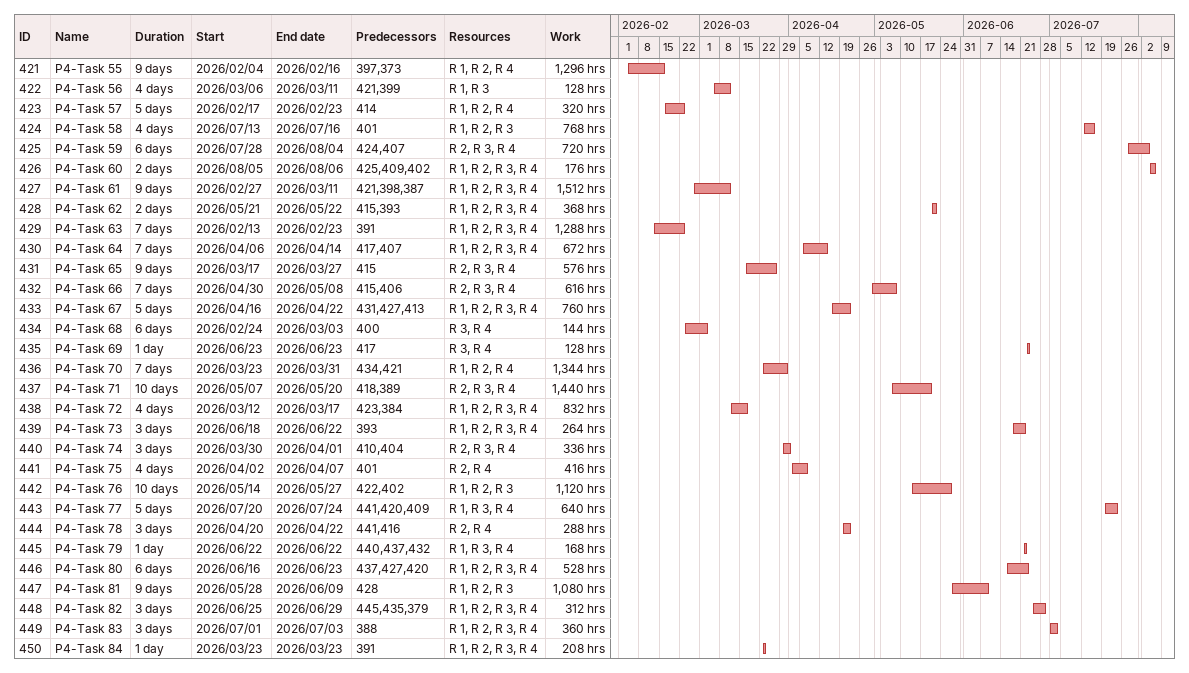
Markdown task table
| ID | Task | Duration | Start | Finish | Predecessors | Resources | Work (h) |
|---|---|---|---|---|---|---|---|
| 421 | P4-Task 55 | 9d | 2026-02-04 | 2026-02-16 | 397, 373 | R 1, R 2, R 4 | 1296 |
| 422 | P4-Task 56 | 4d | 2026-03-06 | 2026-03-11 | 421, 399 | R 1, R 3 | 128 |
| 423 | P4-Task 57 | 5d | 2026-02-17 | 2026-02-23 | 414 | R 1, R 2, R 4 | 320 |
| 424 | P4-Task 58 | 4d | 2026-07-13 | 2026-07-16 | 401 | R 1, R 2, R 3 | 768 |
| 425 | P4-Task 59 | 6d | 2026-07-28 | 2026-08-04 | 424, 407 | R 2, R 3, R 4 | 720 |
| 426 | P4-Task 60 | 2d | 2026-08-05 | 2026-08-06 | 425, 409, 402 | R 1, R 2, R 3, R 4 | 176 |
| 427 | P4-Task 61 | 9d | 2026-02-27 | 2026-03-11 | 421, 398, 387 | R 1, R 2, R 3, R 4 | 1512 |
| 428 | P4-Task 62 | 2d | 2026-05-21 | 2026-05-22 | 415, 393 | R 1, R 2, R 3, R 4 | 368 |
| 429 | P4-Task 63 | 7d | 2026-02-13 | 2026-02-23 | 391 | R 1, R 2, R 3, R 4 | 1288 |
| 430 | P4-Task 64 | 7d | 2026-04-06 | 2026-04-14 | 417, 407 | R 1, R 2, R 3, R 4 | 672 |
| 431 | P4-Task 65 | 9d | 2026-03-17 | 2026-03-27 | 415 | R 2, R 3, R 4 | 576 |
| 432 | P4-Task 66 | 7d | 2026-04-30 | 2026-05-08 | 415, 406 | R 2, R 3, R 4 | 616 |
| 433 | P4-Task 67 | 5d | 2026-04-16 | 2026-04-22 | 431, 427, 413 | R 1, R 2, R 3, R 4 | 760 |
| 434 | P4-Task 68 | 6d | 2026-02-24 | 2026-03-03 | 400 | R 3, R 4 | 144 |
| 435 | P4-Task 69 | 1d | 2026-06-23 | 2026-06-23 | 417 | R 3, R 4 | 128 |
| 436 | P4-Task 70 | 7d | 2026-03-23 | 2026-03-31 | 434, 421 | R 1, R 2, R 4 | 1344 |
| 437 | P4-Task 71 | 10d | 2026-05-07 | 2026-05-20 | 418, 389 | R 2, R 3, R 4 | 1440 |
| 438 | P4-Task 72 | 4d | 2026-03-12 | 2026-03-17 | 423, 384 | R 1, R 2, R 3, R 4 | 832 |
| 439 | P4-Task 73 | 3d | 2026-06-18 | 2026-06-22 | 393 | R 1, R 2, R 3, R 4 | 264 |
| 440 | P4-Task 74 | 3d | 2026-03-30 | 2026-04-01 | 410, 404 | R 2, R 3, R 4 | 336 |
| 441 | P4-Task 75 | 4d | 2026-04-02 | 2026-04-07 | 401 | R 2, R 4 | 416 |
| 442 | P4-Task 76 | 10d | 2026-05-14 | 2026-05-27 | 422, 402 | R 1, R 2, R 3 | 1120 |
| 443 | P4-Task 77 | 5d | 2026-07-20 | 2026-07-24 | 441, 420, 409 | R 1, R 3, R 4 | 640 |
| 444 | P4-Task 78 | 3d | 2026-04-20 | 2026-04-22 | 441, 416 | R 2, R 4 | 288 |
| 445 | P4-Task 79 | 1d | 2026-06-22 | 2026-06-22 | 440, 437, 432 | R 1, R 3, R 4 | 168 |
| 446 | P4-Task 80 | 6d | 2026-06-16 | 2026-06-23 | 437, 427, 420 | R 1, R 2, R 3, R 4 | 528 |
| 447 | P4-Task 81 | 9d | 2026-05-28 | 2026-06-09 | 428 | R 1, R 2, R 3 | 1080 |
| 448 | P4-Task 82 | 3d | 2026-06-25 | 2026-06-29 | 445, 435, 379 | R 1, R 2, R 3, R 4 | 312 |
| 449 | P4-Task 83 | 3d | 2026-07-01 | 2026-07-03 | 388 | R 1, R 2, R 3, R 4 | 360 |
| 450 | P4-Task 84 | 1d | 2026-03-23 | 2026-03-23 | 391 | R 1, R 2, R 3, R 4 | 208 |
